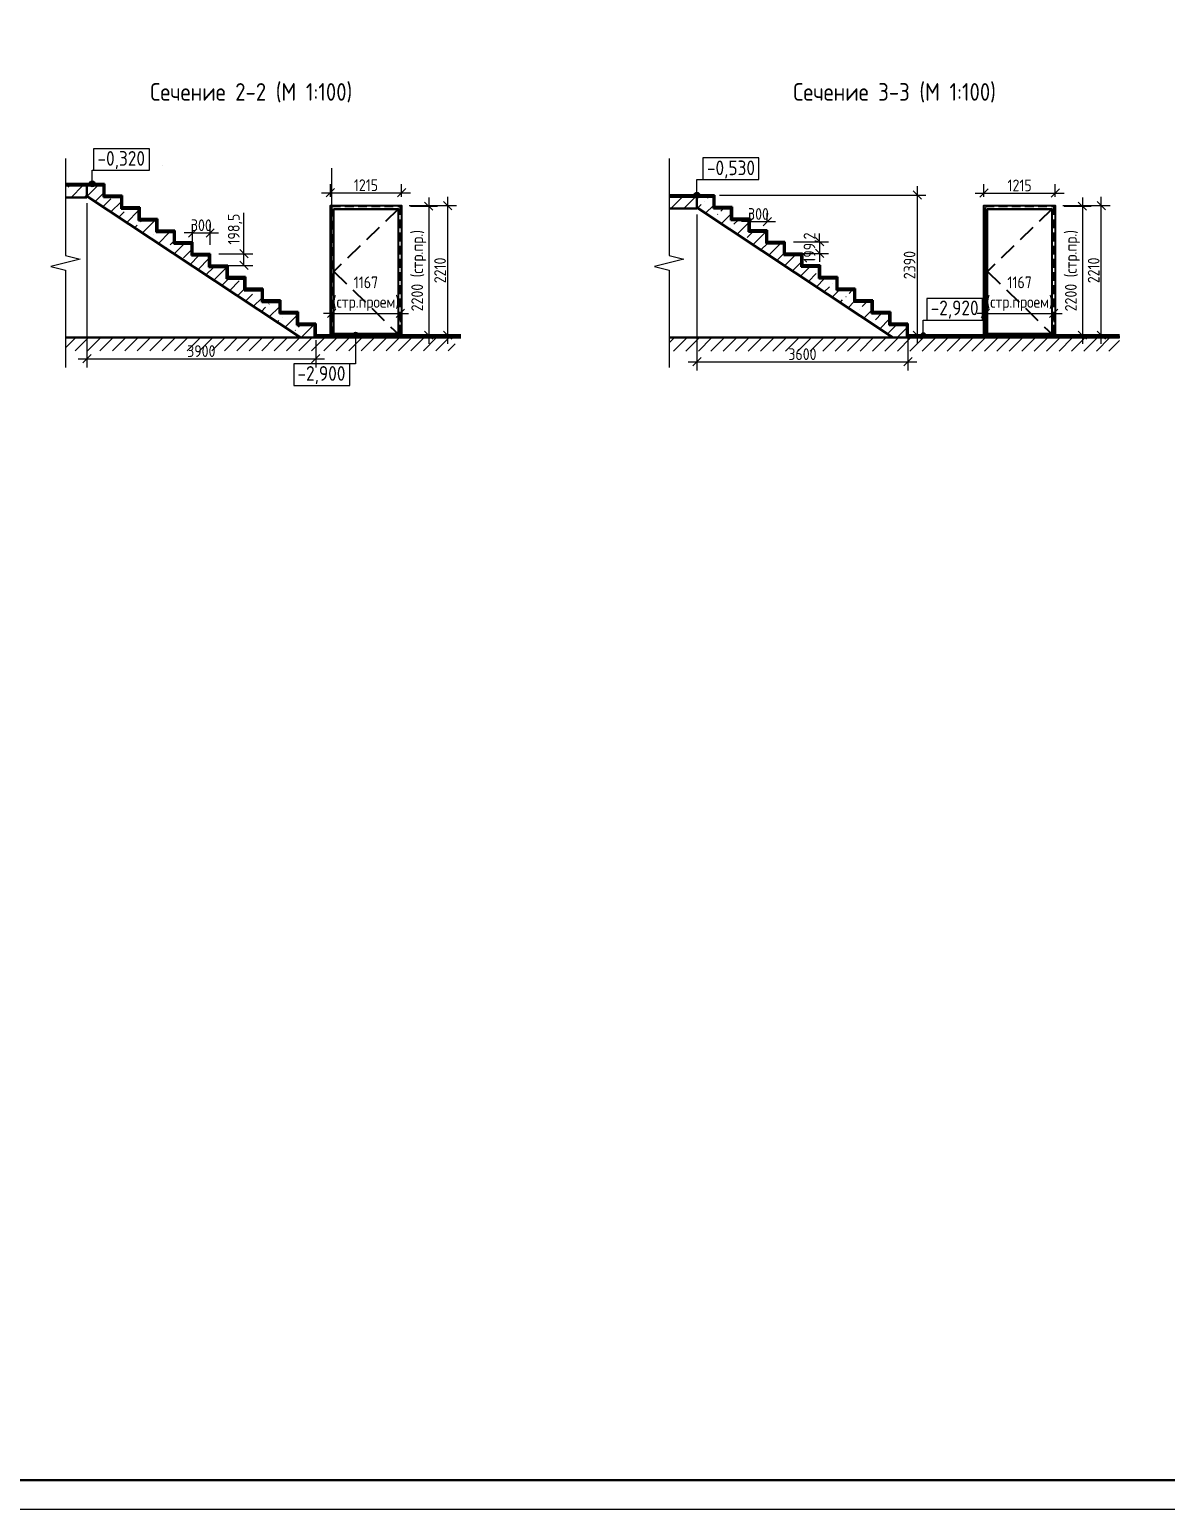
# Model space of a CAD drawing. Header units: millimetres. Extents: x 504091 to 2165846, y 135022 to 442887.
# Drawn here: x 1308636 to 1328008, y 300586 to 325825 of the extents above; entities that cross this region are included whole.
import ezdxf
from ezdxf.enums import TextEntityAlignment as Align

# ---------------------------------------------------------------- set-up
doc = ezdxf.new("R2010")
doc.units = ezdxf.units.MM
doc.linetypes.add('IMPORT-ADSK_Штриховая_ш3 п1_5 _2_', pattern=[4.5, 3, -1.5])
doc.layers.get('Defpoints').update_dxf_attribs({"color": 255})
for name, color, linetype, lineweight in [('+АР_Вспомогательная', 7, 'Continuous', 9), ('A-ANNO-DIMS', 211, 'Continuous', 9), ('A-ANNO-NOTE', 131, 'Continuous', 20), ('A-DETL', 90, 'Continuous', 9), ('A-DETL-GENF', 92, 'Continuous', 18), ('A-DETL-THIN', 151, 'Continuous', 18), ('A-FLOR', 192, 'Continuous', 18), ('A-FLOR-PATT', 8, 'Continuous', 40), ('G-ANNO-DIMS', 111, 'Continuous', 9), ('Ramka', 7, 'Continuous', 35), ('S-STRS', 31, 'Continuous', 9), ('Аннотация', 7, 'Continuous', 9)]:
    doc.layers.add(name, color=color, linetype=linetype, lineweight=lineweight)
doc.layers.add('ВСПОМОГАТЕЛЬНЫЙ', color=52, linetype='Continuous', lineweight=5, plot=False)
doc.styles.add('GOST Common', font='GOST_Common.ttf', dxfattribs={"width": 0.9, "height": 350})
doc.styles.add('GOST Common_4', font='GOST_Common.ttf', dxfattribs={"width": 0.9, "height": 200})
doc.styles.add('GOST Common_6', font='GOST_Common.ttf', dxfattribs={"width": 0.9, "height": 200})
doc.styles.add('RAMKA', font='isocpeur.ttf', dxfattribs={"oblique": 15, "height": 2.5})
doc.dimstyles.new('ADSK_Основной_2_мм', dxfattribs={"dimscale": 304.8, "dimtxt": 201.142999, "dimasz": 0.463911, "dimexe": 0.492126, "dimexo": 0.492126, "dimgap": 0.098425, "dimtad": 1, "dimrnd": 0.01, "dimdsep": 46, "dimtxsty": 'GOST Common_4', "dimblk1": 'OBLIQUE', "dimblk2": 'OBLIQUE', "dimsah": 1, "dimcen": 0.09, "dimdle": 0.492126, "dimazin": 2, "dimtfac": 1, "dimtdec": 4, "dimtix": 1, "dimtmove": 0, "dimatfit": 3, "dimfxl": 0, "dimtvp": 1, "dimtolj": 1, "dimtzin": 0, "dimlwd": 20, "dimlwe": 20, "dimarcsym": 0})
pattern_1 = [(45, (1319527.4, 323402.3), (-224.506, 224.506), []), (45, (1319751.9, 323402.3), (-224.506, 224.506), [396.875, -79.375, 3.353, -76.022])]

# ---------------------------------------------------------------- blocks, each defined once
blk = doc.blocks.new('_Oblique')
at = {"color": 0, "linetype": 'ByBlock', "lineweight": -2}
blk.add_line((-0.5, -0.5), (0.5, 0.5), dxfattribs=at)
blk = doc.blocks.new('*D2510')
at = {"layer": 'A-ANNO-DIMS', "color": 0, "lineweight": 20, "transparency": 16777216}
for p, q in [((1313790, 320984), (1313649, 320984)), ((1313790, 320984), (1314957, 320984)), ((1313790, 320933), (1313790, 320834)), ((1314957, 320984), (1315098, 320984)), ((1314957, 320945), (1314957, 320834))]:
    blk.add_line(p, q, dxfattribs=at)
at = {"layer": 'Defpoints', "color": 0, "lineweight": 20, "transparency": 16777216}
for p in [(1313790, 321083), (1314957, 321095), (1314957, 320984)]:
    blk.add_point(p, dxfattribs=at)
at = {"layer": 'A-ANNO-DIMS', "color": 0, "lineweight": 20, "transparency": 16777216, "xscale": 141.4, "yscale": 141.4, "zscale": 141.4}
blk.add_blockref('_Oblique', (1313790, 320984), dxfattribs=at)
at = {"layer": 'A-ANNO-DIMS', "color": 0, "lineweight": 20, "transparency": 16777216, "xscale": 141.4, "yscale": 141.4, "zscale": 141.4, "rotation": 180}
blk.add_blockref('_Oblique', (1314957, 320984), dxfattribs=at)
at = {"layer": 'A-ANNO-DIMS', "color": 0, "transparency": 16777216, "insert": (1314373, 321320), "char_height": 200, "attachment_point": 5, "style": 'GOST Common_6'}
blk.add_mtext('\\A1;1167 \\P(стр.проем)', dxfattribs=at)
blk = doc.blocks.new('*D2468')
at = {"layer": 'A-ANNO-DIMS', "color": 0, "lineweight": 20, "transparency": 16777216}
for p, q in [((1315108, 322823), (1315917, 322823)), ((1315767, 320463), (1315767, 322973)), ((1314674, 320613), (1315917, 320613))]:
    blk.add_line(p, q, dxfattribs=at)
at = {"layer": 'Defpoints', "color": 0, "lineweight": 20, "transparency": 16777216}
for p in [(1314958, 322823), (1315767, 322823), (1314524, 320613)]:
    blk.add_point(p, dxfattribs=at)
at = {"layer": 'A-ANNO-DIMS', "color": 0, "lineweight": 20, "transparency": 16777216, "xscale": 141.4, "yscale": 141.4, "zscale": 141.4}
for p, rotation in [((1315767, 322823), 90), ((1315767, 320613), 270)]:
    blk.add_blockref('_Oblique', p, dxfattribs=dict(at, rotation=rotation))
at = {"layer": 'A-ANNO-DIMS', "color": 0, "transparency": 16777216, "insert": (1315637, 321718), "char_height": 200, "width": 605.47, "attachment_point": 5, "rotation": 90, "style": 'GOST Common_4'}
blk.add_mtext('\\A1;2210', dxfattribs=at)
blk = doc.blocks.new('*D2469')
at = {"layer": 'A-ANNO-DIMS', "color": 0, "lineweight": 20, "transparency": 16777216}
for p, q in [((1315131, 322813), (1315594, 322813)), ((1315444, 322963), (1315444, 320463)), ((1315131, 320613), (1315594, 320613))]:
    blk.add_line(p, q, dxfattribs=at)
at = {"layer": 'Defpoints', "color": 0, "lineweight": 20, "transparency": 16777216}
for p in [(1314981, 322813), (1314981, 320613), (1315444, 320613)]:
    blk.add_point(p, dxfattribs=at)
at = {"layer": 'A-ANNO-DIMS', "color": 0, "lineweight": 20, "transparency": 16777216, "xscale": 141.4, "yscale": 141.4, "zscale": 141.4}
for p, rotation in [((1315444, 322813), 90), ((1315444, 320613), 270)]:
    blk.add_blockref('_Oblique', p, dxfattribs=dict(at, rotation=rotation))
at = {"layer": 'A-ANNO-DIMS', "color": 0, "transparency": 16777216, "insert": (1315274, 321713), "char_height": 200, "attachment_point": 5, "rotation": 90, "style": 'GOST Common_4'}
blk.add_mtext('\\A1;2200 (стр.пр.)', dxfattribs=at)
blk = doc.blocks.new('*D2512')
at = {"layer": 'A-ANNO-DIMS', "color": 0, "lineweight": 20, "transparency": 16777216}
for p, q in [((1324938, 320984), (1324797, 320984)), ((1324938, 320984), (1326105, 320984)), ((1324938, 320933), (1324938, 320834)), ((1326105, 320984), (1326246, 320984)), ((1326105, 320945), (1326105, 320834))]:
    blk.add_line(p, q, dxfattribs=at)
at = {"layer": 'Defpoints', "color": 0, "lineweight": 20, "transparency": 16777216}
for p in [(1324938, 321083), (1326105, 321095), (1326105, 320984)]:
    blk.add_point(p, dxfattribs=at)
at = {"layer": 'A-ANNO-DIMS', "color": 0, "lineweight": 20, "transparency": 16777216, "xscale": 141.4, "yscale": 141.4, "zscale": 141.4}
blk.add_blockref('_Oblique', (1324938, 320984), dxfattribs=at)
at = {"layer": 'A-ANNO-DIMS', "color": 0, "lineweight": 20, "transparency": 16777216, "xscale": 141.4, "yscale": 141.4, "zscale": 141.4, "rotation": 180}
blk.add_blockref('_Oblique', (1326105, 320984), dxfattribs=at)
at = {"layer": 'A-ANNO-DIMS', "color": 0, "transparency": 16777216, "insert": (1325522, 321320), "char_height": 200, "attachment_point": 5, "style": 'GOST Common_6'}
blk.add_mtext('\\A1;1167 \\P(стр.проем)', dxfattribs=at)
blk = doc.blocks.new('*D2471')
at = {"layer": 'A-ANNO-DIMS', "color": 0, "lineweight": 20, "transparency": 16777216}
for p, q in [((1326257, 322823), (1327065, 322823)), ((1326915, 320463), (1326915, 322973)), ((1325822, 320613), (1327065, 320613))]:
    blk.add_line(p, q, dxfattribs=at)
at = {"layer": 'Defpoints', "color": 0, "lineweight": 20, "transparency": 16777216}
for p in [(1326107, 322823), (1326915, 322823), (1325672, 320613)]:
    blk.add_point(p, dxfattribs=at)
at = {"layer": 'A-ANNO-DIMS', "color": 0, "lineweight": 20, "transparency": 16777216, "xscale": 141.4, "yscale": 141.4, "zscale": 141.4}
for p, rotation in [((1326915, 322823), 90), ((1326915, 320613), 270)]:
    blk.add_blockref('_Oblique', p, dxfattribs=dict(at, rotation=rotation))
at = {"layer": 'A-ANNO-DIMS', "color": 0, "transparency": 16777216, "insert": (1326785, 321718), "char_height": 200, "width": 605.47, "attachment_point": 5, "rotation": 90, "style": 'GOST Common_4'}
blk.add_mtext('\\A1;2210', dxfattribs=at)
blk = doc.blocks.new('*D2472')
at = {"layer": 'A-ANNO-DIMS', "color": 0, "lineweight": 20, "transparency": 16777216}
for p, q in [((1326279, 322813), (1326743, 322813)), ((1326593, 322963), (1326593, 320463)), ((1326279, 320613), (1326743, 320613))]:
    blk.add_line(p, q, dxfattribs=at)
at = {"layer": 'Defpoints', "color": 0, "lineweight": 20, "transparency": 16777216}
for p in [(1326129, 322813), (1326129, 320613), (1326593, 320613)]:
    blk.add_point(p, dxfattribs=at)
at = {"layer": 'A-ANNO-DIMS', "color": 0, "lineweight": 20, "transparency": 16777216, "xscale": 141.4, "yscale": 141.4, "zscale": 141.4}
for p, rotation in [((1326593, 322813), 90), ((1326593, 320613), 270)]:
    blk.add_blockref('_Oblique', p, dxfattribs=dict(at, rotation=rotation))
at = {"layer": 'A-ANNO-DIMS', "color": 0, "transparency": 16777216, "insert": (1326423, 321713), "char_height": 200, "attachment_point": 5, "rotation": 90, "style": 'GOST Common_4'}
blk.add_mtext('\\A1;2200 (стр.пр.)', dxfattribs=at)
blk = doc.blocks.new('Высотные отметки - Рамка-12095-Разрез 1')
at = {"layer": 'A-ANNO-NOTE'}
for p, q in [((15397, 14), (15397, 514)), ((15397, 514), (16697, 514)), ((16697, 514), (16697, 14)), ((16697, 14), (15397, 14))]:
    blk.add_line(p, q, dxfattribs=at)
blk = doc.blocks.new('*D2496')
at = {"layer": 'A-ANNO-DIMS', "color": 0, "lineweight": 20, "transparency": 16777216}
for p, q in [((1311416, 322358), (1311275, 322358)), ((1311416, 322152), (1311416, 322508)), ((1311416, 322358), (1311716, 322358)), ((1311716, 322152), (1311716, 322508)), ((1311716, 322358), (1311857, 322358))]:
    blk.add_line(p, q, dxfattribs=at)
at = {"layer": 'Defpoints', "color": 0, "lineweight": 20, "transparency": 16777216}
for p in [(1311716, 322358), (1311416, 322002), (1311716, 322002)]:
    blk.add_point(p, dxfattribs=at)
at = {"layer": 'A-ANNO-DIMS', "color": 0, "lineweight": 20, "transparency": 16777216, "xscale": 141.4, "yscale": 141.4, "zscale": 141.4}
blk.add_blockref('_Oblique', (1311416, 322358), dxfattribs=at)
at = {"layer": 'A-ANNO-DIMS', "color": 0, "lineweight": 20, "transparency": 16777216, "xscale": 141.4, "yscale": 141.4, "zscale": 141.4, "rotation": 180}
blk.add_blockref('_Oblique', (1311716, 322358), dxfattribs=at)
at = {"layer": 'A-ANNO-DIMS', "color": 0, "transparency": 16777216, "insert": (1311566, 322488), "char_height": 200, "attachment_point": 5, "style": 'GOST Common_4'}
blk.add_mtext('\\A1;300', dxfattribs=at)
blk = doc.blocks.new('*D2497')
at = {"layer": 'A-ANNO-DIMS', "color": 0, "lineweight": 20, "transparency": 16777216}
for p, q in [((1312292, 322002), (1312292, 322699)), ((1312292, 321804), (1312292, 322152)), ((1311866, 322002), (1312442, 322002)), ((1311866, 321804), (1312442, 321804))]:
    blk.add_line(p, q, dxfattribs=at)
at = {"layer": 'Defpoints', "color": 0, "lineweight": 20, "transparency": 16777216}
for p in [(1311716, 322002), (1311716, 321804), (1312292, 321804)]:
    blk.add_point(p, dxfattribs=at)
at = {"layer": 'A-ANNO-DIMS', "color": 0, "lineweight": 20, "transparency": 16777216, "xscale": 141.4, "yscale": 141.4, "zscale": 141.4}
for p, rotation in [((1312292, 322002), 90), ((1312292, 321804), 270)]:
    blk.add_blockref('_Oblique', p, dxfattribs=dict(at, rotation=rotation))
at = {"layer": 'A-ANNO-DIMS', "color": 0, "transparency": 16777216, "insert": (1312142, 322421), "char_height": 200, "attachment_point": 5, "rotation": 90, "style": 'GOST Common_4'}
blk.add_mtext('\\A1;198,5', dxfattribs=at)
blk = doc.blocks.new('*D2498')
at = {"layer": 'A-ANNO-DIMS', "color": 0, "lineweight": 20, "transparency": 16777216}
for p, q in [((1309614, 322863), (1309614, 320061)), ((1313516, 320529), (1313516, 320061)), ((1309464, 320211), (1313666, 320211))]:
    blk.add_line(p, q, dxfattribs=at)
at = {"layer": 'Defpoints', "color": 0, "lineweight": 20, "transparency": 16777216}
for p in [(1309614, 323013), (1313516, 320679), (1313516, 320211)]:
    blk.add_point(p, dxfattribs=at)
at = {"layer": 'A-ANNO-DIMS', "color": 0, "lineweight": 20, "transparency": 16777216, "xscale": 141.4, "yscale": 141.4, "zscale": 141.4, "rotation": 180}
blk.add_blockref('_Oblique', (1309614, 320211), dxfattribs=at)
at = {"layer": 'A-ANNO-DIMS', "color": 0, "lineweight": 20, "transparency": 16777216, "xscale": 141.4, "yscale": 141.4, "zscale": 141.4}
blk.add_blockref('_Oblique', (1313516, 320211), dxfattribs=at)
at = {"layer": 'A-ANNO-DIMS', "color": 0, "transparency": 16777216, "insert": (1311565, 320341), "char_height": 200, "attachment_point": 5, "style": 'GOST Common_4'}
blk.add_mtext('\\A1;3900', dxfattribs=at)
blk = doc.blocks.new('*D2499')
at = {"layer": 'A-ANNO-DIMS', "color": 0, "lineweight": 20, "transparency": 16777216}
for p, q in [((1323775, 323152), (1323775, 320463)), ((1320404, 323002), (1323925, 323002)), ((1323654, 320613), (1323625, 320613))]:
    blk.add_line(p, q, dxfattribs=at)
at = {"layer": 'Defpoints', "color": 0, "lineweight": 20, "transparency": 16777216}
for p in [(1320254, 323002), (1323775, 320613), (1323804, 320613)]:
    blk.add_point(p, dxfattribs=at)
at = {"layer": 'A-ANNO-DIMS', "color": 0, "lineweight": 20, "transparency": 16777216, "xscale": 141.4, "yscale": 141.4, "zscale": 141.4}
for p, rotation in [((1323775, 323002), 90), ((1323775, 320613), 270)]:
    blk.add_blockref('_Oblique', p, dxfattribs=dict(at, rotation=rotation))
at = {"layer": 'A-ANNO-DIMS', "color": 0, "transparency": 16777216, "insert": (1323645, 321808), "char_height": 200, "attachment_point": 5, "rotation": 90, "style": 'GOST Common_4'}
blk.add_mtext('\\A1;2390', dxfattribs=at)
blk = doc.blocks.new('*D2466')
at = {"layer": 'A-ANNO-DIMS', "color": 0, "lineweight": 20, "transparency": 16777216}
for p, q in [((1322111, 322206), (1322111, 322347)), ((1321668, 322206), (1322261, 322206)), ((1322111, 322206), (1322111, 322007)), ((1321668, 322007), (1322261, 322007)), ((1322111, 322007), (1322111, 321865))]:
    blk.add_line(p, q, dxfattribs=at)
at = {"layer": 'Defpoints', "color": 0, "lineweight": 20, "transparency": 16777216}
for p in [(1321518, 322206), (1321518, 322007), (1322111, 322007)]:
    blk.add_point(p, dxfattribs=at)
at = {"layer": 'A-ANNO-DIMS', "color": 0, "lineweight": 20, "transparency": 16777216, "xscale": 141.4, "yscale": 141.4, "zscale": 141.4}
for p, rotation in [((1322111, 322206), 270), ((1322111, 322007), 90)]:
    blk.add_blockref('_Oblique', p, dxfattribs=dict(at, rotation=rotation))
at = {"layer": 'A-ANNO-DIMS', "color": 0, "transparency": 16777216, "insert": (1321961, 322106), "char_height": 200, "attachment_point": 5, "rotation": 90, "style": 'GOST Common_4'}
blk.add_mtext('\\A1;199,2', dxfattribs=at)
blk = doc.blocks.new('*D2500')
at = {"layer": 'A-ANNO-DIMS', "color": 0, "lineweight": 20, "transparency": 16777216}
for p, q in [((1320918, 322555), (1320918, 322700)), ((1321218, 322555), (1321218, 322700)), ((1320918, 322550), (1320777, 322550)), ((1320918, 322550), (1321218, 322550)), ((1321218, 322550), (1321359, 322550))]:
    blk.add_line(p, q, dxfattribs=at)
at = {"layer": 'Defpoints', "color": 0, "lineweight": 20, "transparency": 16777216}
for p in [(1320918, 322405), (1321218, 322550), (1321218, 322405)]:
    blk.add_point(p, dxfattribs=at)
at = {"layer": 'A-ANNO-DIMS', "color": 0, "lineweight": 20, "transparency": 16777216, "xscale": 141.4, "yscale": 141.4, "zscale": 141.4}
blk.add_blockref('_Oblique', (1320918, 322550), dxfattribs=at)
at = {"layer": 'A-ANNO-DIMS', "color": 0, "lineweight": 20, "transparency": 16777216, "xscale": 141.4, "yscale": 141.4, "zscale": 141.4, "rotation": 180}
blk.add_blockref('_Oblique', (1321218, 322550), dxfattribs=at)
at = {"layer": 'A-ANNO-DIMS', "color": 0, "transparency": 16777216, "insert": (1321068, 322680), "char_height": 200, "attachment_point": 5, "style": 'GOST Common_4'}
blk.add_mtext('\\A1;300', dxfattribs=at)
blk = doc.blocks.new('*D2501')
at = {"layer": 'A-ANNO-DIMS', "color": 0, "lineweight": 20, "transparency": 16777216}
for p, q in [((1320018, 322672), (1320018, 320009)), ((1323618, 320563), (1323618, 320009)), ((1319868, 320159), (1323768, 320159))]:
    blk.add_line(p, q, dxfattribs=at)
at = {"layer": 'Defpoints', "color": 0, "lineweight": 20, "transparency": 16777216}
for p in [(1320018, 322822), (1323618, 320713), (1323618, 320159)]:
    blk.add_point(p, dxfattribs=at)
at = {"layer": 'A-ANNO-DIMS', "color": 0, "lineweight": 20, "transparency": 16777216, "xscale": 141.4, "yscale": 141.4, "zscale": 141.4, "rotation": 180}
blk.add_blockref('_Oblique', (1320018, 320159), dxfattribs=at)
at = {"layer": 'A-ANNO-DIMS', "color": 0, "lineweight": 20, "transparency": 16777216, "xscale": 141.4, "yscale": 141.4, "zscale": 141.4}
blk.add_blockref('_Oblique', (1323618, 320159), dxfattribs=at)
at = {"layer": 'A-ANNO-DIMS', "color": 0, "transparency": 16777216, "insert": (1321818, 320289), "char_height": 200, "attachment_point": 5, "style": 'GOST Common_4'}
blk.add_mtext('\\A1;3600', dxfattribs=at)
blk = doc.blocks.new('*D2504')
at = {"layer": 'A-ANNO-DIMS', "color": 0, "lineweight": 20, "transparency": 16777216}
for p, q in [((1313766, 322973), (1313766, 323191)), ((1314981, 322973), (1314981, 323191)), ((1313616, 323041), (1315131, 323041))]:
    blk.add_line(p, q, dxfattribs=at)
at = {"layer": 'Defpoints', "color": 0, "lineweight": 20, "transparency": 16777216}
for p in [(1313766, 322823), (1314981, 323041), (1314981, 322823)]:
    blk.add_point(p, dxfattribs=at)
at = {"layer": 'A-ANNO-DIMS', "color": 0, "lineweight": 20, "transparency": 16777216, "xscale": 141.4, "yscale": 141.4, "zscale": 141.4, "rotation": 180}
blk.add_blockref('_Oblique', (1313766, 323041), dxfattribs=at)
at = {"layer": 'A-ANNO-DIMS', "color": 0, "lineweight": 20, "transparency": 16777216, "xscale": 141.4, "yscale": 141.4, "zscale": 141.4}
blk.add_blockref('_Oblique', (1314981, 323041), dxfattribs=at)
at = {"layer": 'A-ANNO-DIMS', "color": 0, "transparency": 16777216, "insert": (1314373, 323171), "char_height": 200, "attachment_point": 5, "style": 'GOST Common_4'}
blk.add_mtext('\\A1;1215', dxfattribs=at)
blk = doc.blocks.new('*D2505')
at = {"layer": 'A-ANNO-DIMS', "color": 0, "lineweight": 20, "transparency": 16777216}
for p, q in [((1324914, 322973), (1324914, 323187)), ((1326129, 322973), (1326129, 323187)), ((1324764, 323037), (1326279, 323037))]:
    blk.add_line(p, q, dxfattribs=at)
at = {"layer": 'Defpoints', "color": 0, "lineweight": 20, "transparency": 16777216}
for p in [(1324914, 322823), (1326129, 323037), (1326129, 322823)]:
    blk.add_point(p, dxfattribs=at)
at = {"layer": 'A-ANNO-DIMS', "color": 0, "lineweight": 20, "transparency": 16777216, "xscale": 141.4, "yscale": 141.4, "zscale": 141.4, "rotation": 180}
blk.add_blockref('_Oblique', (1324914, 323037), dxfattribs=at)
at = {"layer": 'A-ANNO-DIMS', "color": 0, "lineweight": 20, "transparency": 16777216, "xscale": 141.4, "yscale": 141.4, "zscale": 141.4}
blk.add_blockref('_Oblique', (1326129, 323037), dxfattribs=at)
at = {"layer": 'A-ANNO-DIMS', "color": 0, "transparency": 16777216, "insert": (1325522, 323167), "char_height": 200, "attachment_point": 5, "style": 'GOST Common_4'}
blk.add_mtext('\\A1;1215', dxfattribs=at)
blk = doc.blocks.new('FORMAT_REV_SPDS1')
at = {"lineweight": 5}
blk.add_lwpolyline([(0, 0), (0, 420), (594, 420), (594, 0)], close=True, dxfattribs=at)
at = {"lineweight": 30}
blk.add_lwpolyline([(20, 5), (20, 415), (589, 415), (589, 5)], close=True, dxfattribs=at)
at = {"style": 'RAMKA', "oblique": 15, "width": 0.9}
for tag, height, p in [('СТРАНИЦА', 0.00025, (589, 415)), ('ДАТА1', 2.5, (464, 32.5)), ('ДАТА2', 2.5, (464, 27.5)), ('СТАДИЯ', 2.5, (546.5, 25)), ('ЛИСТ', 2.5, (561.5, 25)), ('ЛИСТОВ', 2.5, (579, 25)), ('ДАТА3', 2.5, (464, 22.5)), ('ДАТА4', 2.5, (464, 17.5)), ('ДАТА5', 2.5, (464, 12.5)), ('ДАТА6', 2.5, (464, 7.5))]:
    blk.add_attdef(tag, text='', height=height, dxfattribs=at).set_placement(p, align=Align.MIDDLE_CENTER)
at = {"style": 'RAMKA', "oblique": 15, "width": 0.9, "flags": 8}
blk.add_attdef('ШИФР', text='', height=5, dxfattribs=at).set_placement((529, 55), align=Align.MIDDLE_CENTER)
at = {"style": 'RAMKA', "oblique": 15, "width": 0.9}
for tag, p in [('ОБЪЕКТ_001', (523.43, 41.25)), ('КОМПЛЕКТ_001', (496.92, 26.25)), ('КОМПАНИЯ_001', (547.72, 13.33)), ('НАИМЕНОВАНИЕ_001', (487.02, 11.62)), ('КОМПАНИЯ_002', (553.45, 9.17))]:
    blk.add_attdef(tag, p, '', height=2.5, dxfattribs=at)
for tag, p in [('ДОЛЖНОСТЬ1', (405, 32.5)), ('ФИО1', (425, 32.5)), ('ДОЛЖНОСТЬ2', (405, 27.5)), ('ФИО2', (425, 27.5)), ('ДОЛЖНОСТЬ3', (405, 22.5)), ('ФИО3', (425, 22.5)), ('ДОЛЖНОСТЬ4', (405, 17.5)), ('ФИО4', (425, 17.5)), ('ДОЛЖНОСТЬ5', (405, 12.5)), ('ФИО5', (425, 12.5)), ('ДОЛЖНОСТЬ6', (405, 7.5)), ('ФИО6', (425, 7.5))]:
    blk.add_attdef(tag, text='', height=2.5, dxfattribs=at).set_placement(p, align=Align.MIDDLE_LEFT)
at = {"style": 'RAMKA', "oblique": 15, "width": 0.9, "flags": 8}
blk.add_attdef('ФОРМАТЛИСТА', text='', height=2.5, dxfattribs=at).set_placement((560, 2.5), align=Align.MIDDLE_LEFT)

msp = doc.modelspace()

# ---------------------------------------------------------------- hatches: boundary and pattern name
at = {"layer": 'A-DETL-GENF', "lineweight": 9, "true_color": 0x000000}
h = msp.add_hatch(dxfattribs=at)
h.set_pattern_fill('FP11_23', color=18, style=0, pattern_type=2)
h.set_pattern_definition([(45, (1310755.37, 379601.56), (-106.066, 106.066), [])])
h.paths.add_polyline_path([(1314086.7867, 320346.7718), (1315894.7179, 320346.7718), (1315894.7179, 320573.2869), (1309248.3024, 320573.2869), (1309248.3024, 320346.7718), (1313756.9593, 320346.7718)])
h = msp.add_hatch(dxfattribs=at)
h.set_pattern_fill('FP1_2', color=18, style=0, pattern_type=2)
h.set_pattern_definition([(45, (1319527.4, 323432.29), (-106.066, 106.066), [])])
h.paths.add_polyline_path([(1325235.5668, 320340.8316), (1327226.1749, 320340.8316), (1327226.1749, 320573.2869), (1319546.0139, 320573.2869), (1319546.0139, 320340.8316), (1324905.7394, 320340.8316)])
at = {"layer": 'A-FLOR', "true_color": 0x000000}
h = msp.add_hatch(dxfattribs=at)
h.set_pattern_fill('FP1_1', color=18, style=0, pattern_type=2)
h.set_pattern_definition(pattern_1)
h.paths.add_polyline_path([(1323598.0341, 320583.2869), (1323598.0341, 320782.3638), (1323298.0341, 320782.3638), (1323298.0341, 320981.4408), (1322998.0341, 320981.4408), (1322998.0341, 321180.5177), (1322698.0341, 321180.5177), (1322698.0341, 321379.5946), (1322398.0341, 321379.5946), (1322398.0341, 321578.6715), (1322098.0341, 321578.6715), (1322098.0341, 321777.7484), (1321798.0341, 321777.7484), (1321798.0341, 321976.8254), (1321498.0341, 321976.8254), (1321498.0341, 322175.9023), (1321198.0341, 322175.9023), (1321198.0341, 322374.9792), (1320898.0341, 322374.9792), (1320898.0341, 322574.0561), (1320598.0341, 322574.0561), (1320598.0341, 322773.1331), (1320298.0341, 322773.1331), (1320298.0341, 322972.21), (1320018.0341, 322972.21), (1320018.0341, 322792.188), (1323346.7491, 320583.2869)])
at = {"layer": 'A-FLOR-PATT', "lineweight": 9, "true_color": 0x000000}
h = msp.add_hatch(dxfattribs=at)
h.set_pattern_fill('FP11_22', color=18, style=0, pattern_type=2)
h.set_pattern_definition([(45, (1310755.37, 379601.56), (-224.5064, 224.5064), []), (45, (1310979.87, 379601.56), (-224.5064, 224.5064), [396.875, -79.375, 3.353, -76.022])])
h.paths.add_polyline_path([(1309248.3024, 322962.8583), (1309613.672, 322962.8583), (1309613.672, 323162.8583), (1309248.3024, 323162.8583)])
h = msp.add_hatch(dxfattribs=at)
h.set_pattern_fill('FP1_1', color=18, style=0, pattern_type=2)
h.set_pattern_definition(pattern_1)
h.paths.add_polyline_path([(1320018.0341, 322772.21), (1320018.0341, 322972.21), (1319546.0139, 322972.21), (1319546.0139, 322772.21)])
at = {"layer": 'G-ANNO-DIMS', "true_color": 0x000000}
h = msp.add_hatch(color=18, dxfattribs=at)
edge = h.paths.add_edge_path()
edge.add_arc((1309705.1066, 323192.8583), 50, 0, 360)
h = msp.add_hatch(color=18, dxfattribs=at)
edge = h.paths.add_edge_path()
edge.add_arc((1320018.0341, 323002.21), 50, 0, 360)
h = msp.add_hatch(color=18, dxfattribs=at)
edge = h.paths.add_edge_path()
edge.add_arc((1314196.5893, 320613.2869), 50, 0, 360)
h = msp.add_hatch(color=18, dxfattribs=at)
edge = h.paths.add_edge_path()
edge.add_arc((1323879.3723, 320613.2869), 50, 0, 360)
at = {"layer": 'S-STRS', "true_color": 0x000000}
h = msp.add_hatch(dxfattribs=at)
h.set_pattern_fill('FP11_22', color=18, style=0, pattern_type=2)
h.set_pattern_definition([(45, (1310753.1, 379571.56), (-224.5064, 224.5064), []), (45, (1310977.6, 379571.56), (-224.5064, 224.5064), [396.875, -79.375, 3.353, -76.022])])
h.paths.add_polyline_path([(1313495.9344, 320573.2869), (1313495.9344, 320781.7155), (1313195.9344, 320781.7155), (1313195.9344, 320980.144), (1312895.9344, 320980.144), (1312895.9344, 321178.5726), (1312595.9344, 321178.5726), (1312595.9344, 321377.0012), (1312295.9344, 321377.0012), (1312295.9344, 321575.4298), (1311995.9344, 321575.4298), (1311995.9344, 321773.8583), (1311695.9344, 321773.8583), (1311695.9344, 321972.2869), (1311395.9344, 321972.2869), (1311395.9344, 322170.7155), (1311095.9344, 322170.7155), (1311095.9344, 322369.144), (1310795.9344, 322369.144), (1310795.9344, 322567.5726), (1310495.9344, 322567.5726), (1310495.9344, 322766.0012), (1310195.9344, 322766.0012), (1310195.9344, 322964.4298), (1309895.9344, 322964.4298), (1309895.9344, 323162.8583), (1309613.672, 323162.8583), (1309613.672, 322984.4862), (1313259.1439, 320573.2869)])

# ---------------------------------------------------------------- linework, layer by layer
at = {"layer": '+АР_Вспомогательная', "color": 7, "linetype": 'Continuous', "ltscale": 50}
for points in [[(1309250.4055, 323624.184), (1309250.4055, 321969.443), (1309500.4055, 321906.943), (1309000.4055, 321781.943), (1309250.4055, 321719.443), (1309250.4055, 320061.7654)], [(1319546.6486, 323624.184), (1319546.6486, 321969.443), (1319796.6486, 321906.943), (1319296.6486, 321781.943), (1319546.6486, 321719.443), (1319546.6486, 320061.7654)]]:
    msp.add_lwpolyline(points, dxfattribs=at)
for points in [[(1314981.0354, 320613.2869), (1313765.8333, 320613.2869), (1313765.8333, 322823.2918), (1314981.0354, 322823.2918)], [(1326129.1352, 320613.2869), (1324913.9331, 320613.2869), (1324913.9331, 322823.2918), (1326129.1352, 322823.2918)], [(1313822.4642, 322766.6609), (1314924.4046, 322766.6609), (1314924.4046, 320613.2869), (1313822.4642, 320613.2869)], [(1314920.6292, 320634.4291), (1313826.2396, 320634.4291), (1313826.2396, 322763.6406), (1314920.6292, 322763.6406)], [(1324970.564, 322766.6609), (1326072.5043, 322766.6609), (1326072.5043, 320613.2869), (1324970.564, 320613.2869)], [(1326068.7289, 320634.4291), (1324974.3394, 320634.4291), (1324974.3394, 322763.6406), (1326068.7289, 322763.6406)], [(1313822.4642, 320626.8783), (1314924.4046, 320626.8783), (1314924.4046, 320613.2869), (1313822.4642, 320613.2869)], [(1324970.564, 320626.8783), (1326072.5043, 320626.8783), (1326072.5043, 320613.2869), (1324970.564, 320613.2869)]]:
    msp.add_lwpolyline(points, close=True)
at = {"linetype": 'IMPORT-ADSK_Штриховая_ш3 п1_5 _2_', "ltscale": 50}
for points in [[(1314956.9344, 322813.2869), (1314956.9344, 320613.2869), (1313789.9344, 320613.2869), (1313789.9344, 322813.2869)], [(1326105.0341, 322813.2869), (1326105.0341, 320613.2869), (1324938.0341, 320613.2869), (1324938.0341, 322813.2869)]]:
    msp.add_lwpolyline(points, close=True, dxfattribs=at)
at = {"linetype": 'IMPORT-ADSK_Штриховая_ш3 п1_5 _2_', "ltscale": 100}
for points in [[(1314920.6292, 322763.6406), (1313826.2396, 321699.0349), (1314920.6292, 320634.4291)], [(1326068.7289, 322763.6406), (1324974.3394, 321699.0349), (1326068.7289, 320634.4291)]]:
    msp.add_lwpolyline(points, dxfattribs=at)
at = {"layer": 'A-DETL', "color": 18, "true_color": 0x000000}
msp.add_line((1310905.1066, 323513.2869), (1310902.0066, 323513.2869), dxfattribs=at)
at = {"layer": 'A-DETL', "color": 18, "lineweight": 30, "true_color": 0x000000}
for p, q in [((1315989.0849, 320573.2869), (1309241.3821, 320573.2869)), ((1313495.9344, 320613.2869), (1314867.4661, 320613.2869)), ((1313495.9344, 320613.2869), (1315988.6582, 320613.2869)), ((1315987.1237, 320583.2869), (1313495.9344, 320583.2869)), ((1315574.9158, 320613.2869), (1313515.9344, 320613.2869)), ((1313515.9344, 320613.2869), (1315574.9158, 320613.2869)), ((1327227.6687, 320573.2869), (1319546.6486, 320573.2869)), ((1323598.0341, 320613.2869), (1327227.1628, 320613.2869)), ((1323598.0341, 320613.2869), (1324969.5658, 320613.2869)), ((1323598.0341, 320613.2869), (1326090.7579, 320613.2869)), ((1327228.3978, 320583.2869), (1323598.0341, 320583.2869)), ((1325677.0155, 320613.2869), (1323618.0341, 320613.2869)), ((1323618.0341, 320613.2869), (1325677.0155, 320613.2869))]:
    msp.add_line(p, q, dxfattribs=at)
at = {"layer": 'A-DETL-THIN', "color": 18, "lineweight": 30, "true_color": 0x000000}
for p, q in [((1315894.7179, 320613.2869), (1313495.9344, 320613.2869)), ((1315574.9158, 320613.2869), (1313515.9344, 320613.2869)), ((1325996.8177, 320613.2869), (1323598.0341, 320613.2869)), ((1325677.0155, 320613.2869), (1323618.0341, 320613.2869))]:
    msp.add_line(p, q, dxfattribs=at)
at = {"layer": 'A-FLOR', "color": 18, "lineweight": 30, "true_color": 0x000000}
for p, q in [((1309613.672, 323192.8583), (1309248.3024, 323192.8583)), ((1309613.672, 323162.8583), (1309248.3024, 323162.8583)), ((1309915.9344, 323192.8583), (1309613.672, 323192.8583)), ((1309613.672, 322962.8583), (1309613.672, 323162.8583)), ((1309613.672, 323162.8583), (1309895.9344, 323162.8583)), ((1309895.9344, 323162.8583), (1309895.9344, 322964.4298)), ((1309915.9344, 322994.4298), (1309915.9344, 323192.8583)), ((1309248.3024, 322962.8583), (1309613.672, 322962.8583)), ((1309613.672, 322984.4862), (1313259.1439, 320573.2869)), ((1309895.9344, 322964.4298), (1310195.9344, 322964.4298)), ((1310215.9344, 322994.4298), (1309915.9344, 322994.4298)), ((1310195.9344, 322964.4298), (1310195.9344, 322766.0012)), ((1310215.9344, 322796.0012), (1310215.9344, 322994.4298)), ((1320018.0341, 323002.21), (1319546.0139, 323002.21)), ((1320018.0341, 322972.21), (1319546.0139, 322972.21)), ((1320018.0341, 322772.21), (1320018.0341, 323002.21)), ((1320318.0341, 323002.21), (1320018.0341, 323002.21)), ((1320298.0341, 322972.21), (1320018.0341, 322972.21)), ((1320298.0341, 322773.1331), (1320298.0341, 322972.21)), ((1320318.0341, 322803.1331), (1320318.0341, 323002.21)), ((1310195.9344, 322766.0012), (1310495.9344, 322766.0012)), ((1310515.9344, 322796.0012), (1310215.9344, 322796.0012)), ((1310495.9344, 322766.0012), (1310495.9344, 322567.5726)), ((1310495.9344, 322567.5726), (1310795.9344, 322567.5726)), ((1310515.9344, 322597.5726), (1310515.9344, 322796.0012)), ((1310815.9344, 322597.5726), (1310515.9344, 322597.5726)), ((1310795.9344, 322567.5726), (1310795.9344, 322369.144)), ((1310815.9344, 322399.144), (1310815.9344, 322597.5726)), ((1319546.0139, 322772.21), (1320018.0341, 322772.21)), ((1320018.0341, 322792.188), (1323361.5092, 320573.2869)), ((1320598.0341, 322773.1331), (1320298.0341, 322773.1331)), ((1320618.0341, 322803.1331), (1320318.0341, 322803.1331)), ((1320598.0341, 322574.0561), (1320598.0341, 322773.1331)), ((1320898.0341, 322574.0561), (1320598.0341, 322574.0561)), ((1320618.0341, 322604.0561), (1320618.0341, 322803.1331)), ((1320918.0341, 322604.0561), (1320618.0341, 322604.0561)), ((1320898.0341, 322374.9792), (1320898.0341, 322574.0561)), ((1320918.0341, 322404.9792), (1320918.0341, 322604.0561)), ((1310795.9344, 322369.144), (1311095.9344, 322369.144)), ((1311115.9344, 322399.144), (1310815.9344, 322399.144)), ((1311095.9344, 322369.144), (1311095.9344, 322170.7155)), ((1311115.9344, 322200.7155), (1311115.9344, 322399.144)), ((1321198.0341, 322374.9792), (1320898.0341, 322374.9792)), ((1321218.0341, 322404.9792), (1320918.0341, 322404.9792)), ((1321198.0341, 322175.9023), (1321198.0341, 322374.9792)), ((1321218.0341, 322205.9023), (1321218.0341, 322404.9792)), ((1311095.9344, 322170.7155), (1311395.9344, 322170.7155)), ((1311415.9344, 322200.7155), (1311115.9344, 322200.7155)), ((1311395.9344, 322170.7155), (1311395.9344, 321972.2869)), ((1311415.9344, 322002.2869), (1311415.9344, 322200.7155)), ((1321498.0341, 322175.9023), (1321198.0341, 322175.9023)), ((1321518.0341, 322205.9023), (1321218.0341, 322205.9023)), ((1321498.0341, 321976.8254), (1321498.0341, 322175.9023)), ((1321518.0341, 322006.8254), (1321518.0341, 322205.9023)), ((1311395.9344, 321972.2869), (1311695.9344, 321972.2869)), ((1311715.9344, 322002.2869), (1311415.9344, 322002.2869)), ((1311695.9344, 321972.2869), (1311695.9344, 321773.8583)), ((1311715.9344, 321803.8583), (1311715.9344, 322002.2869)), ((1312015.9344, 321803.8583), (1311715.9344, 321803.8583)), ((1312015.9344, 321605.4298), (1312015.9344, 321803.8583)), ((1321798.0341, 321976.8254), (1321498.0341, 321976.8254)), ((1321818.0341, 322006.8254), (1321518.0341, 322006.8254)), ((1321798.0341, 321777.7484), (1321798.0341, 321976.8254)), ((1321818.0341, 321807.7484), (1321818.0341, 322006.8254)), ((1322118.0341, 321807.7484), (1321818.0341, 321807.7484)), ((1322118.0341, 321608.6715), (1322118.0341, 321807.7484)), ((1311695.9344, 321773.8583), (1311995.9344, 321773.8583)), ((1311995.9344, 321773.8583), (1311995.9344, 321575.4298)), ((1311995.9344, 321575.4298), (1312295.9344, 321575.4298)), ((1312315.9344, 321605.4298), (1312015.9344, 321605.4298)), ((1312295.9344, 321575.4298), (1312295.9344, 321377.0012)), ((1312315.9344, 321407.0012), (1312315.9344, 321605.4298)), ((1322098.0341, 321777.7484), (1321798.0341, 321777.7484)), ((1322098.0341, 321578.6715), (1322098.0341, 321777.7484)), ((1322398.0341, 321578.6715), (1322098.0341, 321578.6715)), ((1322418.0341, 321608.6715), (1322118.0341, 321608.6715)), ((1322398.0341, 321379.5946), (1322398.0341, 321578.6715)), ((1322418.0341, 321409.5946), (1322418.0341, 321608.6715)), ((1312295.9344, 321377.0012), (1312595.9344, 321377.0012)), ((1312615.9344, 321407.0012), (1312315.9344, 321407.0012)), ((1312595.9344, 321377.0012), (1312595.9344, 321178.5726)), ((1312615.9344, 321208.5726), (1312615.9344, 321407.0012)), ((1322698.0341, 321379.5946), (1322398.0341, 321379.5946)), ((1322718.0341, 321409.5946), (1322418.0341, 321409.5946)), ((1322698.0341, 321180.5177), (1322698.0341, 321379.5946)), ((1322718.0341, 321210.5177), (1322718.0341, 321409.5946)), ((1312595.9344, 321178.5726), (1312895.9344, 321178.5726)), ((1312915.9344, 321208.5726), (1312615.9344, 321208.5726)), ((1312895.9344, 321178.5726), (1312895.9344, 320980.144)), ((1312915.9344, 321010.144), (1312915.9344, 321208.5726)), ((1322998.0341, 321180.5177), (1322698.0341, 321180.5177)), ((1323018.0341, 321210.5177), (1322718.0341, 321210.5177)), ((1322998.0341, 320981.4408), (1322998.0341, 321180.5177)), ((1323018.0341, 321011.4408), (1323018.0341, 321210.5177)), ((1312895.9344, 320980.144), (1313195.9344, 320980.144)), ((1313215.9344, 321010.144), (1312915.9344, 321010.144)), ((1313195.9344, 320980.144), (1313195.9344, 320781.7155)), ((1313215.9344, 320811.7155), (1313215.9344, 321010.144)), ((1313515.9344, 320811.7155), (1313215.9344, 320811.7155)), ((1313515.9344, 320613.2869), (1313515.9344, 320811.7155)), ((1323298.0341, 320981.4408), (1322998.0341, 320981.4408)), ((1323318.0341, 321011.4408), (1323018.0341, 321011.4408)), ((1323298.0341, 320782.3638), (1323298.0341, 320981.4408)), ((1323318.0341, 320812.3638), (1323318.0341, 321011.4408)), ((1323618.0341, 320812.3638), (1323318.0341, 320812.3638)), ((1323618.0341, 320613.2869), (1323618.0341, 320812.3638)), ((1313195.9344, 320781.7155), (1313495.9344, 320781.7155)), ((1313495.9344, 320781.7155), (1313495.9344, 320573.2869)), ((1323598.0341, 320782.3638), (1323298.0341, 320782.3638)), ((1323598.0341, 320573.2869), (1323598.0341, 320782.3638))]:
    msp.add_line(p, q, dxfattribs=at)
at = {"layer": 'G-ANNO-DIMS', "color": 18, "lineweight": 20, "true_color": 0x000000}
for p, q in [((1309705.1066, 323425.9685), (1310378.3657, 323425.9685)), ((1309705.1066, 323192.8583), (1309705.1066, 323425.9685)), ((1320018.0341, 323268.7275), (1320793.5004, 323268.7275)), ((1320018.0341, 323002.21), (1320018.0341, 323268.7275)), ((1323879.3723, 320870.8311), (1324404.273, 320870.8311)), ((1323879.3723, 320613.2869), (1323879.3723, 320870.8311)), ((1314196.5893, 320613.2869), (1314196.5893, 320123.6052)), ((1314196.5893, 320123.6052), (1313176.7352, 320123.6052))]:
    msp.add_line(p, q, dxfattribs=at)
at = {"layer": 'G-ANNO-DIMS', "color": 18, "true_color": 0x000000}
for centre in [(1309705.1066, 323192.8583), (1320018.0341, 323002.21), (1314196.5893, 320613.2869)]:
    msp.add_circle(centre, 50, dxfattribs=at)
at = {"layer": 'S-STRS', "color": 18, "lineweight": 18, "true_color": 0x000000}
for p, q in [((1309613.672, 323162.8583), (1309613.672, 323013.0154)), ((1320018.0341, 323002.21), (1320018.0341, 322822.188))]:
    msp.add_line(p, q, dxfattribs=at)
at = {"layer": 'ВСПОМОГАТЕЛЬНЫЙ', "color": 6}
for p, q in [((1313789.9344, 320613.2869), (1313789.9344, 323463.4449)), ((1324938.0341, 320613.2869), (1324938.0341, 322751.9239))]:
    msp.add_line(p, q, dxfattribs=at)

# ---------------------------------------------------------------- block references
at = {"layer": 'G-ANNO-DIMS', "color": 18, "lineweight": 20, "true_color": 0x000000, "extrusion": (0, 0, -1), "xscale": 0.7331441328871225, "yscale": 0.7331441328871225, "zscale": 0.7331441328871225}
for p in [(-1321969.9936, 323415.7464), (-1332362.0092, 323258.5055), (-1336179.7141, 320860.6091), (-1325386.6788, 319746.811)]:
    msp.add_blockref('Высотные отметки - Рамка-12095-Разрез 1', p, dxfattribs=at)
at = {"layer": 'Ramka', "xscale": 100, "yscale": 100, "zscale": 100}
msp.add_blockref('FORMAT_REV_SPDS1', (1294900.2524, 300585.5034), dxfattribs=at)

# ---------------------------------------------------------------- texts
at = {"layer": 'G-ANNO-DIMS', "color": 18, "lineweight": 20, "true_color": 0x000000, "char_height": 250, "attachment_point": 1, "line_spacing_factor": 1.022761, "style": 'GOST Common'}
for s, insert, width in [('-0,320', (1309794.1645, 323752.7541), 1028.822569), ('-0,530', (1320188.4959, 323591.8975), 1028.822569), ('-2,920', (1324004.6758, 321203.2856), 977.532294), ('-2,900', (1313205.0694, 320085.6382), 1028.822569)]:
    msp.add_mtext(s, dxfattribs=dict(at, insert=insert, width=width))
at = {"layer": 'Аннотация', "lineweight": 9, "char_height": 300, "attachment_point": 1, "line_spacing_factor": 1.022766, "style": 'GOST Common_6'}
for s, insert in [('Сечение 2-2 (М 1:100)', (1310693.7603, 324912.139)), ('Сечение 3-3 (М 1:100)', (1321661.0612, 324912.139))]:
    msp.add_mtext_dynamic_manual_height_columns(s, width=26195.080764, gutter_width=2500, heights=[5988.9934], dxfattribs=dict(at, insert=insert))

# ---------------------------------------------------------------- dimensions: what is measured, and where the dimension line sits
at = {"layer": 'A-ANNO-DIMS', "color": 18, "true_color": 0x000000}
for base, p1, p2, text, override, picture, middle in [((1314981.0354, 323040.7275), (1313765.8333, 322823.2918), (1314981.0354, 322823.2918), '1215', {"dimpost": '<>', "dimfxl": 2228.03778}, '*D2504', (1314373.4344, 323170.7275)), ((1326129.1352, 323037.4257), (1324913.9331, 322823.2918), (1326129.1352, 322823.2918), '1215', {"dimpost": '<>', "dimfxl": 2228.03778}, '*D2505', (1325521.5341, 323167.4257)), ((1313515.9344, 320211.435), (1309613.672, 323013.0154), (1313515.9344, 320679.1642), '3900', {"dimpost": '<>', "dimfxl": 4500}, '*D2498', (1311564.8032, 320341.435)), ((1314956.9344, 320983.7024), (1313789.9344, 321082.8518), (1314956.9344, 321095.0284), '1167 \\P(стр.проем)', {"dimpost": '<>', "dimtxsty": 'GOST Common_6', "dimfxl": 1233}, '*D2510', (1314373.4344, 321320.369)), ((1326105.0341, 320983.7024), (1324938.0341, 321082.8518), (1326105.0341, 321095.0284), '1167 \\P(стр.проем)', {"dimpost": '<>', "dimtxsty": 'GOST Common_6', "dimfxl": 1233}, '*D2512', (1325521.5341, 321320.369))]:
    dim = msp.add_linear_dim(base=base, p1=p1, p2=p2, text=text, dimstyle='ADSK_Основной_2_мм', override=override, dxfattribs=at)
    dim.commit()
    dim.dimension.update_dxf_attribs({"geometry": picture, "text_midpoint": middle})
for base, p1, p2, text, override, picture, middle in [((1323774.6185, 320613.2869), (1320253.9701, 323002.21), (1323803.9302, 320613.2869), '2390', {"dimpost": '<>', "dimfxl": 4500}, '*D2499', (1323644.6185, 321807.7484)), ((1315444.4563, 320613.2869), (1314981.0354, 322813.2918), (1314981.0354, 320613.2869), '2200 (стр.пр.)', {"dimpost": '<>', "dimfxl": 2228.03778}, '*D2469', (1315274.4563, 321713.2894)), ((1326592.5561, 320613.2869), (1326129.1352, 322813.2918), (1326129.1352, 320613.2869), '2200 (стр.пр.)', {"dimpost": '<>', "dimfxl": 2228.03778}, '*D2472', (1326422.5561, 321713.2894)), ((1322111.1279, 322006.8254), (1321518.0341, 322205.9023), (1321518.0341, 322006.8254), '199,2', {"dimpost": '<>', "dimfxl": 4500}, '*D2466', (1321961.1279, 322106.3638))]:
    dim = msp.add_linear_dim(base=base, p1=p1, p2=p2, angle=90, text=text, dimstyle='ADSK_Основной_2_мм', override=override, dxfattribs=at)
    dim.commit()
    dim.dimension.update_dxf_attribs({"geometry": picture, "text_midpoint": middle})
for base, p1, p2, picture, middle in [((1315766.9543, 322823.2918), (1314523.7344, 320613.2869), (1314958.4344, 322823.2918), '*D2468', (1315636.9543, 321718.2894)), ((1326915.0541, 322823.2918), (1325671.8341, 320613.2869), (1326106.5341, 322823.2918), '*D2471', (1326785.0541, 321718.2894))]:
    dim = msp.add_linear_dim(base=base, p1=p1, p2=p2, angle=90, dimstyle='ADSK_Основной_2_мм', override={"dimpost": '<>', "dimfxl": 2228.03778}, dxfattribs=at)
    dim.commit()
    dim.dimension.update_dxf_attribs({"geometry": picture, "text_midpoint": middle})
for base, p1, p2, picture, middle in [((1323618.0341, 320158.7163), (1320018.0341, 322822.188), (1323618.0341, 320712.8254), '*D2501', (1321818.0341, 320288.7163)), ((1321218.0341, 322550.3284), (1320918.0341, 322404.9792), (1321218.0341, 322404.9792), '*D2500', (1321068.0341, 322680.3284)), ((1311715.9344, 322357.541), (1311415.9344, 322002.2869), (1311715.9344, 322002.2869), '*D2496', (1311565.9344, 322487.541))]:
    dim = msp.add_linear_dim(base=base, p1=p1, p2=p2, dimstyle='ADSK_Основной_2_мм', override={"dimpost": '<>', "dimfxl": 4500}, dxfattribs=at)
    dim.commit()
    dim.dimension.update_dxf_attribs({"geometry": picture, "text_midpoint": middle})
dim = msp.add_linear_dim(base=(1312291.986, 321803.8583), p1=(1311715.9344, 322002.2869), p2=(1311715.9344, 321803.8583), angle=90, text='198,5', dimstyle='ADSK_Основной_2_мм', override={"dimpost": '<>', "dimfxl": 4500}, dxfattribs=at)
dim.commit()
dim.dimension.update_dxf_attribs({"geometry": '*D2497', "text_midpoint": (1312291.986, 322421.1869), "dimtype": 160})

doc.saveas('drawing.dxf')
